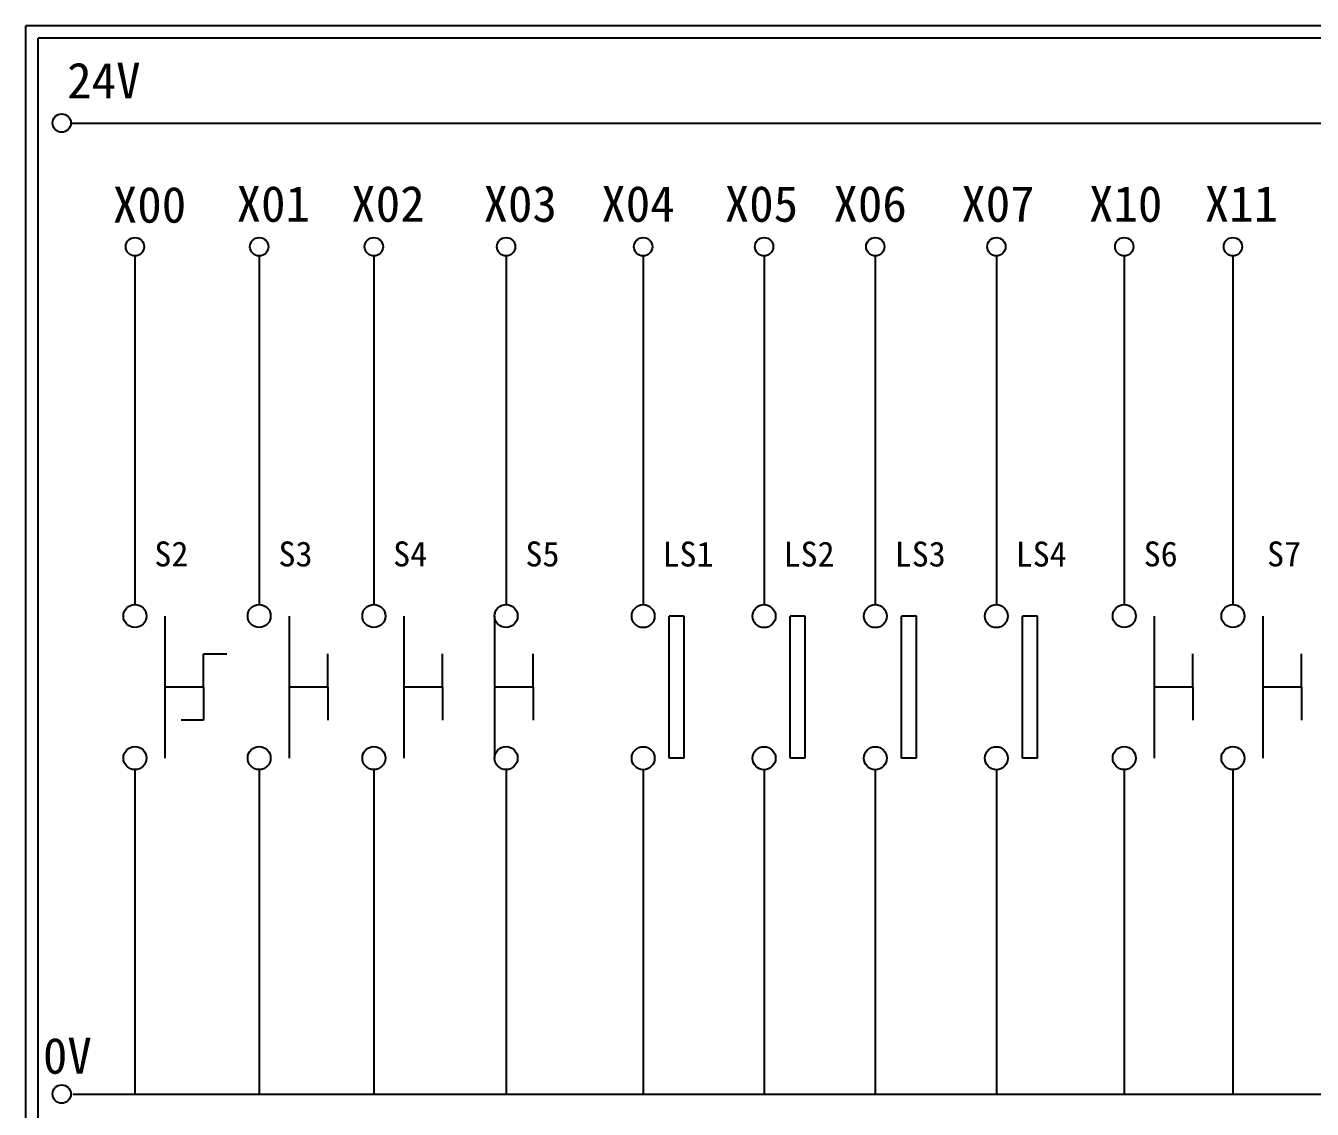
# Model space of a CAD drawing. Extents: x 325 to 612, y 3 to 207.
# Drawn here: x 325.3 to 454.1, y 98.4 to 207 of the extents above; entities that cross this region are included whole.
import ezdxf

# ---------------------------------------------------------------- set-up
doc = ezdxf.new("R2010")
doc.units = 0
doc.layers.get('0').update_dxf_attribs({"linetype": 'CONTINUOUS'})
doc.layers.add('圖框層', color=7, linetype='CONTINUOUS')
doc.layers.add('標尺寸層', color=3, linetype='CONTINUOUS')
doc.styles.add('STSL', font='KAIU.TTF')

msp = doc.modelspace()

# ---------------------------------------------------------------- linework, layer by layer
for p, q in [((391.23, 147.83), (389.73, 147.83)), ((403.35, 147.83), (401.84, 147.83)), ((414.48, 147.83), (412.98, 147.83)), ((426.6, 147.83), (425.09, 147.83)), ((343.12, 140.73), (343.12, 144.04)), ((355.56, 140.73), (355.56, 144.04)), ((367.04, 140.73), (367.04, 144.04)), ((376.12, 140.73), (376.12, 144.04)), ((343.12, 140.73), (343.12, 137.42)), ((355.56, 140.73), (355.56, 137.42)), ((367.04, 140.73), (367.04, 137.42)), ((376.12, 140.73), (376.12, 137.42)), ((391.23, 133.6), (389.73, 133.6)), ((403.35, 133.6), (401.84, 133.6)), ((414.48, 133.6), (412.98, 133.6)), ((426.6, 133.6), (425.09, 133.6))]:
    msp.add_line(p, q)
at = {"color": 7}
for p, q in [((442.16, 140.73), (442.16, 144.04)), ((453.04, 140.73), (453.04, 144.04)), ((442.16, 140.73), (442.16, 137.42)), ((453.04, 140.73), (453.04, 137.42))]:
    msp.add_line(p, q, dxfattribs=at)
at = {"layer": '圖框層', "color": 7}
for p, q in [((612.32, 206.97), (325.32, 206.97)), ((325.32, 3), (325.32, 206.97)), ((611.07, 205.72), (326.57, 205.72)), ((326.57, 4.25), (326.57, 205.72))]:
    msp.add_line(p, q, dxfattribs=at)
at = {"layer": '標尺寸層', "color": 7}
for p, q in [((329.84, 197.22), (607.44, 197.22)), ((336.25, 183.91), (336.25, 148.99)), ((348.69, 183.91), (348.69, 148.99)), ((360.17, 183.91), (360.17, 148.99)), ((373.41, 183.91), (373.41, 148.99)), ((387.13, 183.91), (387.13, 148.99)), ((399.24, 183.91), (399.24, 148.99)), ((410.37, 183.91), (410.37, 148.99)), ((422.49, 183.91), (422.49, 148.99)), ((435.29, 183.91), (435.29, 148.99)), ((446.17, 183.91), (446.17, 148.99)), ((339.26, 147.84), (339.26, 133.61)), ((351.69, 147.84), (351.69, 133.61)), ((363.17, 147.84), (363.17, 133.61)), ((372.25, 147.84), (372.25, 133.61)), ((389.73, 133.6), (389.73, 147.83)), ((391.23, 133.6), (391.23, 147.83)), ((401.84, 133.6), (401.84, 147.83)), ((403.35, 133.6), (403.35, 147.83)), ((412.98, 133.6), (412.98, 147.83)), ((414.48, 133.6), (414.48, 147.83)), ((425.09, 133.6), (425.09, 147.83)), ((426.6, 133.6), (426.6, 147.83)), ((438.29, 147.84), (438.29, 133.61)), ((449.17, 147.84), (449.17, 133.61)), ((343.12, 144.04), (345.46, 144.04)), ((343.12, 140.73), (339.26, 140.73)), ((355.56, 140.73), (351.69, 140.73)), ((367.04, 140.73), (363.17, 140.73)), ((376.12, 140.73), (372.25, 140.73)), ((442.16, 140.73), (438.29, 140.73)), ((453.04, 140.73), (449.17, 140.73)), ((343.12, 137.42), (340.89, 137.42)), ((336.25, 132.46), (336.25, 99.96)), ((348.69, 132.46), (348.69, 99.96)), ((360.17, 132.46), (360.17, 99.96)), ((373.41, 132.46), (373.41, 99.96)), ((387.13, 132.46), (387.13, 99.96)), ((387.13, 132.45), (387.13, 99.96)), ((399.24, 132.46), (399.24, 99.96)), ((399.24, 132.45), (399.24, 99.96)), ((410.37, 132.46), (410.37, 99.96)), ((410.37, 132.45), (410.37, 99.96)), ((422.49, 132.46), (422.49, 99.96)), ((422.49, 132.45), (422.49, 99.96)), ((435.29, 132.46), (435.29, 99.96)), ((446.17, 132.46), (446.17, 99.96)), ((330.05, 99.96), (607.92, 99.96))]:
    msp.add_line(p, q, dxfattribs=at)
for centre, radius in [((328.92, 197.22), 0.92), ((336.25, 184.83), 0.92), ((348.69, 184.83), 0.92), ((360.17, 184.83), 0.92), ((373.41, 184.83), 0.92), ((387.13, 184.83), 0.92), ((399.24, 184.83), 0.92), ((410.37, 184.83), 0.92), ((422.49, 184.83), 0.92), ((435.29, 184.83), 0.92), ((446.17, 184.83), 0.92), ((336.25, 147.84), 1.15), ((348.69, 147.84), 1.15), ((360.17, 147.84), 1.15), ((373.41, 147.84), 1.15), ((387.13, 147.83), 1.15), ((399.24, 147.83), 1.15), ((410.37, 147.83), 1.15), ((422.49, 147.83), 1.15), ((435.29, 147.84), 1.15), ((446.17, 147.84), 1.15), ((336.25, 133.61), 1.15), ((348.69, 133.61), 1.15), ((360.17, 133.61), 1.15), ((373.41, 133.61), 1.15), ((387.13, 133.6), 1.15), ((399.24, 133.6), 1.15), ((410.37, 133.6), 1.15), ((422.49, 133.6), 1.15), ((435.29, 133.61), 1.15), ((446.17, 133.61), 1.15), ((328.92, 99.96), 0.92)]:
    msp.add_circle(centre, radius, dxfattribs=at)

# ---------------------------------------------------------------- texts
at = {"layer": '圖框層', "color": 4, "style": 'STSL'}
for s, height, p in [('24V', 3.6, (329.47, 199.68)), ('X00', 3.6, (334.04, 187.24)), ('X01', 3.6, (346.43, 187.33)), ('X02', 3.6, (357.91, 187.33)), ('X03', 3.6, (371.15, 187.33)), ('X04', 3.6, (382.94, 187.33)), ('X05', 3.6, (395.3, 187.33)), ('X06', 3.6, (406.18, 187.33)), ('X07', 3.6, (418.98, 187.33)), ('X10', 3.6, (431.76, 187.33)), ('X11', 3.6, (443.35, 187.33)), ('S2', 2.5, (338.2, 152.81)), ('S3', 2.5, (350.63, 152.81)), ('S4', 2.5, (362.11, 152.81)), ('S5', 2.5, (375.35, 152.81)), ('LS1', 2.5, (389.07, 152.8)), ('LS2', 2.5, (401.19, 152.8)), ('LS3', 2.5, (412.32, 152.8)), ('LS4', 2.5, (424.43, 152.8)), ('S6', 2.5, (437.24, 152.81)), ('S7', 2.5, (449.59, 152.81)), ('0V', 3.6, (327.04, 102))]:
    msp.add_text(s, height=height, dxfattribs=at).set_placement(p)

doc.saveas('drawing.dxf')
